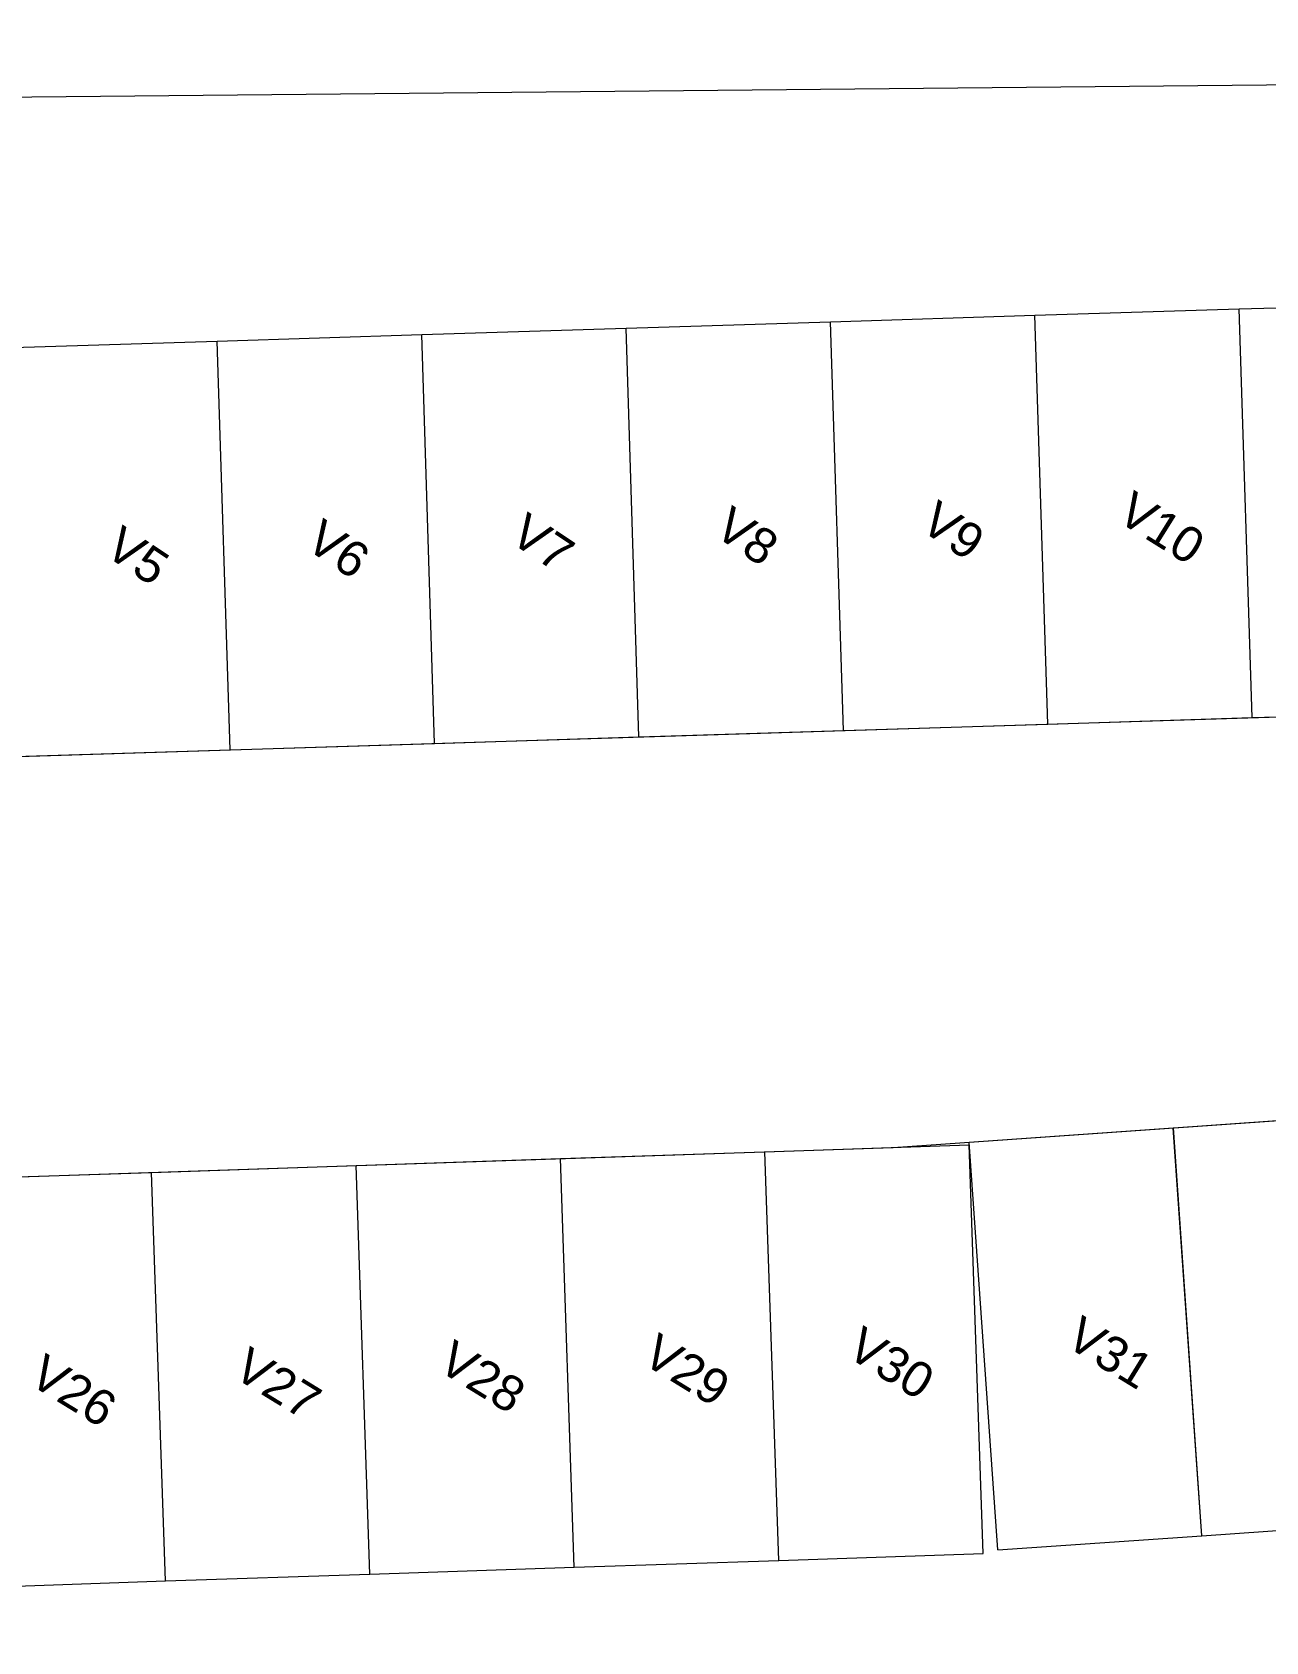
# Model space of a CAD drawing. Header units: metres. Extents: x -71 to 881, y -503 to 661.
# Drawn here: x 242.52 to 257.6, y -212.39 to -192.71 of the extents above; entities that cross this region are included whole.
import ezdxf

# ---------------------------------------------------------------- set-up
doc = ezdxf.new("R2010")
doc.units = ezdxf.units.M
doc.layers.add('04. Pisos', color=8, linetype='Continuous', lineweight=5)
doc.layers.add('05. Textos', color=5, linetype='Continuous', lineweight=0)
doc.styles.get("Standard").update_dxf_attribs({"font": 'arial.ttf'})

msp = doc.modelspace()

# ---------------------------------------------------------------- linework, layer by layer
at = {"layer": '04. Pisos'}
for p, q in [((257.277, -196.095), (259.776, -196.016)), ((252.281, -196.252), (254.779, -196.173)), ((254.778, -196.173), (257.277, -196.095)), ((254.936, -201.171), (254.778, -196.173)), ((254.937, -201.171), (254.779, -196.173)), ((257.434, -201.092), (257.277, -196.095)), ((257.434, -201.092), (257.277, -196.095)), ((244.784, -196.488), (247.283, -196.409)), ((247.283, -196.409), (249.782, -196.331)), ((247.441, -201.407), (247.283, -196.409)), ((247.441, -201.407), (247.283, -196.409)), ((249.782, -196.331), (252.281, -196.252)), ((249.939, -201.328), (249.782, -196.331)), ((249.939, -201.328), (249.782, -196.331)), ((252.438, -201.249), (252.281, -196.252)), ((252.438, -201.249), (252.281, -196.252)), ((242.286, -196.566), (244.784, -196.488)), ((244.942, -201.485), (244.784, -196.488)), ((244.942, -201.485), (244.784, -196.488)), ((232.442, -201.879), (287.653, -200.141)), ((254.936, -201.171), (257.434, -201.092)), ((257.434, -201.092), (259.933, -201.013)), ((247.441, -201.407), (249.939, -201.328)), ((249.939, -201.328), (252.438, -201.249)), ((252.438, -201.249), (254.937, -201.171)), ((242.443, -201.564), (244.942, -201.485)), ((244.942, -201.485), (247.441, -201.407)), ((256.471, -206.108), (258.965, -205.933)), ((253.974, -206.283), (256.468, -206.108)), ((256.817, -211.096), (256.468, -206.108)), ((256.82, -211.096), (256.471, -206.108)), ((248.98, -206.485), (251.478, -206.401)), ((251.478, -206.401), (253.977, -206.316)), ((251.647, -211.398), (251.478, -206.401)), ((251.647, -211.398), (251.478, -206.401)), ((254.324, -211.27), (253.974, -206.283)), ((254.145, -211.313), (253.977, -206.316)), ((241.484, -206.737), (243.982, -206.653)), ((243.982, -206.653), (246.481, -206.569)), ((244.151, -211.65), (243.982, -206.653)), ((244.151, -211.65), (243.982, -206.653)), ((246.481, -206.569), (248.98, -206.485)), ((246.649, -211.566), (246.481, -206.569)), ((246.649, -211.566), (246.481, -206.569)), ((249.148, -211.482), (248.98, -206.485)), ((249.148, -211.482), (248.98, -206.485)), ((256.82, -211.096), (259.314, -210.921)), ((254.324, -211.27), (256.817, -211.096)), ((251.647, -211.398), (254.145, -211.313)), ((244.151, -211.65), (246.649, -211.566)), ((246.649, -211.566), (249.148, -211.482)), ((249.148, -211.482), (251.647, -211.398)), ((241.652, -211.735), (244.151, -211.65))]:
    msp.add_line(p, q, dxfattribs=at)
for points in [[(271.608, -329.476), (324.775, -328.914), (324.032, -192.711), (114.552, -194.747), (114.709, -218.693), (92.831, -218.902), (93.348, -251.334)], [(233.988, -206.99), (253.045, -206.348), (279.467, -204.498), (294.188, -203.172), (296.56, -202.71)]]:
    msp.add_lwpolyline(points, dxfattribs=at)

# ---------------------------------------------------------------- texts
at = {"layer": '05. Textos', "char_height": 0.4326, "attachment_point": 1}
for s, width, insert, rotation in [('V10', 1.21171, (255.985, -198.304), 328.0249), ('V7', 1.21171, (248.573, -198.567), 326.3382), ('V8', 1.21171, (251.072, -198.488), 326.3382), ('V9', 1.21171, (253.593, -198.418), 325.8993), ('V5', 1.21171, (243.622, -198.728), 326.3382), ('V6', 1.21171, (246.075, -198.645), 326.3382), ('V31', 1.21171, (255.353, -208.391), 328.4086), ('V29', 1.21171, (250.178, -208.603), 328.4086), ('V30', 1.13106, (252.676, -208.519), 328.4086), ('V27', 1.21171, (245.18, -208.771), 328.4086), ('V28', 1.21171, (247.679, -208.687), 328.4086), ('V26', 1.21171, (242.682, -208.856), 328.4086)]:
    msp.add_mtext_dynamic_manual_height_columns(s, width=width, gutter_width=2.163, heights=[0], dxfattribs=dict(at, insert=insert, rotation=rotation))

doc.saveas('drawing.dxf')
